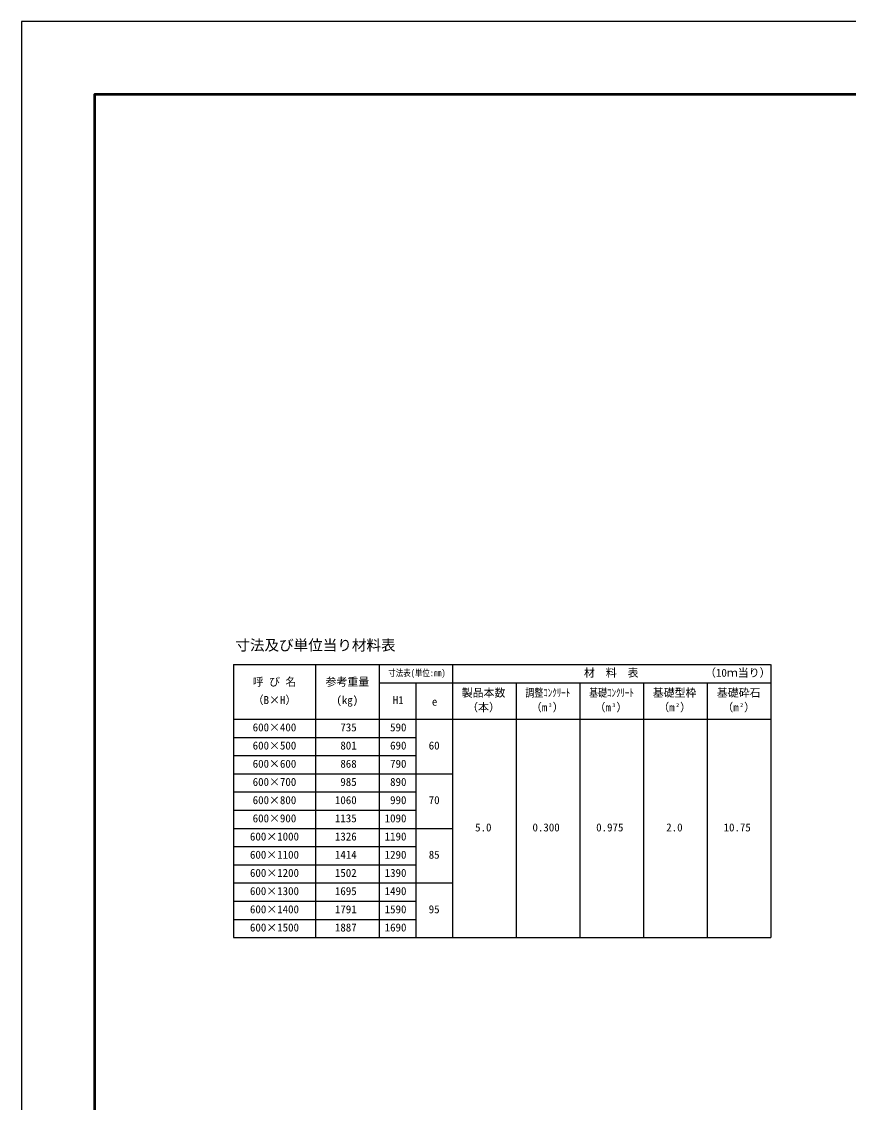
# Model space of a CAD drawing. Units: millimetres, scale not verified. Extents: x -16800 to 16800, y -5940 to 5940.
# Drawn here: x -16800 to -12258, y 0 to 5940 of the extents above; entities that cross this region are included whole.
import ezdxf
from ezdxf.enums import TextEntityAlignment as Align

# ---------------------------------------------------------------- set-up
doc = ezdxf.new("R2010")
doc.units = ezdxf.units.MM
doc.header["$LTSCALE"] = 20
for name, color, linetype, lineweight in [('0-1_Defpoints', 5, 'Continuous', 25), ('0-3_HYO', 3, 'Continuous', 25), ('0-4_HYO2', 4, 'Continuous', 25), ('0-6_TXT', 7, 'Continuous', 25), ('0-7_WAKU', 3, 'Continuous', 25)]:
    doc.layers.add(name, color=color, linetype=linetype, lineweight=lineweight)
doc.styles.add('ＭＳ ゴシック', font='')
doc.styles.get('ＭＳ ゴシック').set_extended_font_data('MS Gothic')

msp = doc.modelspace()

# ---------------------------------------------------------------- linework, layer by layer
at = {"layer": '0-1_Defpoints'}
msp.add_lwpolyline([(-16800, -5940), (0, -5940), (0, 5940), (-16800, 5940)], close=True, dxfattribs=at)
at = {"layer": '0-3_HYO'}
for p, q in [((-15635.51, 2406.03), (-15635.51, 906.02)), ((-15635.51, 2406.02), (-12685.51, 2406.02)), ((-15185.51, 2406.03), (-15185.51, 906.02)), ((-14835.51, 2406.03), (-14835.51, 906.02)), ((-14433.46, 2406.03), (-14433.46, 906.02)), ((-12683.46, 2406.03), (-12683.46, 906.02)), ((-14835.51, 2306.03), (-12685.51, 2306.03)), ((-14633.46, 2306.03), (-14633.46, 906.02)), ((-14083.46, 2306.03), (-14083.46, 906.02)), ((-13733.46, 2306.03), (-13733.46, 906.02)), ((-13383.46, 2306.03), (-13383.46, 906.02)), ((-13033.46, 2306.03), (-13033.46, 906.02)), ((-15635.51, 2106.03), (-12683.46, 2106.03)), ((-15635.51, 906.02), (-12683.46, 906.02))]:
    msp.add_line(p, q, dxfattribs=at)
at = {"layer": '0-4_HYO2'}
for p, q in [((-15635.51, 2006.03), (-14633.46, 2006.03)), ((-15635.51, 1906.03), (-14633.46, 1906.03)), ((-15635.51, 1806.03), (-14433.46, 1806.03)), ((-15635.51, 1706.03), (-14633.46, 1706.03)), ((-15635.51, 1606.03), (-14633.46, 1606.03)), ((-15635.51, 1506.03), (-14433.46, 1506.03)), ((-15635.51, 1406.03), (-14633.46, 1406.03)), ((-15635.51, 1306.03), (-14633.46, 1306.03)), ((-15635.51, 1206.03), (-14433.46, 1206.03)), ((-15635.51, 1106.03), (-14633.46, 1106.03)), ((-15635.51, 1006.03), (-14633.46, 1006.03))]:
    msp.add_line(p, q, dxfattribs=at)
at = {"layer": '0-7_WAKU', "lineweight": 50}
msp.add_lwpolyline([(-16400, -5540), (-400, -5540), (-400, 5540), (-16400, 5540)], close=True, dxfattribs=at)

# ---------------------------------------------------------------- texts
at = {"layer": '0-6_TXT', "style": 'ＭＳ ゴシック'}
for s, height, p in [('寸法及び単位当り材料表', 58.65, (-15625.51, 2466.03)), ('材  料  表', 43.99, (-13710.51, 2326.03)), ('（', 43.99, (-13045.51, 2326.03)), ('1', 43.99, (-12985.51, 2326.03)), ('0', 43.99, (-12955.51, 2326.03)), ('当', 43.99, (-12865.51, 2326.03)), ('り', 43.99, (-12805.51, 2326.03)), ('）', 43.99, (-12745.51, 2326.03)), ('呼 び 名', 43.99, (-15530.51, 2276.03)), ('参考重量', 43.99, (-15130.51, 2276.03)), ('ｍ', 43.99, (-12925.51, 2326.03)), ('製品本数', 43.99, (-14382.3, 2216.03)), ('基礎型枠', 43.99, (-13332.3, 2216.03)), ('基礎砕石', 43.99, (-12980.51, 2216.03)), ('（B×H）', 43.99, (-15530.51, 2176.03)), ('(kg)', 43.99, (-15070.51, 2176.03)), ('H1', 43.99, (-14761.02, 2175.72)), ('e', 43.99, (-14546.02, 2166.89)), ('（本）', 43.99, (-14352.3, 2136.03)), ('（m ）', 43.99, (-14002.3, 2136.03)), ('（m ）', 43.99, (-13652.3, 2136.03)), ('（m ）', 43.99, (-13302.3, 2136.03)), ('（m ）', 43.99, (-12950.51, 2136.03)), ('3', 21.99, (-13904.82, 2166.03)), ('3', 21.99, (-13554.82, 2166.03)), ('2', 21.99, (-13204.82, 2166.03)), ('2', 21.99, (-12853.03, 2166.03)), ('600×400', 43.99, (-15530.51, 2026.03)), (' 735', 43.99, (-15078.84, 2026.03)), (' 590', 43.99, (-14805.51, 2026.02)), ('600×500', 43.99, (-15530.51, 1926.03)), (' 801', 43.99, (-15078.84, 1926.03)), (' 690', 43.99, (-14805.51, 1926.02)), ('60', 43.99, (-14563.46, 1926.03)), ('600×600', 43.99, (-15530.51, 1826.03)), (' 868', 43.99, (-15078.84, 1826.03)), (' 790', 43.99, (-14805.51, 1826.02)), ('600×700', 43.99, (-15530.51, 1726.03)), (' 985', 43.99, (-15078.84, 1726.03)), (' 890', 43.99, (-14805.51, 1726.02)), ('600×800', 43.99, (-15530.51, 1626.03)), ('1060', 43.99, (-15078.84, 1626.03)), (' 990', 43.99, (-14805.51, 1626.02)), ('70', 43.99, (-14563.46, 1626.03)), ('600×900', 43.99, (-15530.51, 1526.03)), ('1135', 43.99, (-15078.84, 1526.03)), ('1090', 43.99, (-14805.51, 1526.02)), ('5.0', 43.99, (-14308.46, 1476.03)), ('0.300', 43.99, (-13993.46, 1476.03)), ('0.975', 43.99, (-13643.46, 1476.03)), ('2.0', 43.99, (-13258.46, 1476.03)), ('10.75', 43.99, (-12943.46, 1476.03)), ('600×1000', 43.99, (-15545.51, 1426.03)), ('1326', 43.99, (-15078.84, 1426.03)), ('1190', 43.99, (-14805.51, 1426.02)), ('600×1100', 43.99, (-15545.51, 1326.03)), ('1414', 43.99, (-15078.84, 1326.03)), ('1290', 43.99, (-14805.51, 1326.02)), ('85', 43.99, (-14563.46, 1326.03)), ('600×1200', 43.99, (-15545.51, 1226.03)), ('1502', 43.99, (-15078.84, 1226.03)), ('1390', 43.99, (-14805.51, 1226.02)), ('600×1300', 43.99, (-15545.51, 1126.03)), ('1695', 43.99, (-15078.84, 1126.03)), ('1490', 43.99, (-14805.51, 1126.02)), ('600×1400', 43.99, (-15545.51, 1026.03)), ('1791', 43.99, (-15078.84, 1026.03)), ('1590', 43.99, (-14805.51, 1026.02)), ('95', 43.99, (-14563.46, 1026.03)), ('600×1500', 43.99, (-15545.51, 926.02)), ('1887', 43.99, (-15078.84, 926.03)), ('1690', 43.99, (-14805.51, 926.02))]:
    msp.add_text(s, height=height, dxfattribs=at).set_placement(p, align=Align.BOTTOM_LEFT)
at = {"layer": '0-6_TXT', "style": 'ＭＳ ゴシック', "width": 0.8}
for s, height, p in [('寸法表(単位:㎜)', 36.66, (-14785.51, 2331.03)), ('調整ｺﾝｸﾘｰﾄ', 43.99, (-14032.3, 2216.03)), ('基礎ｺﾝｸﾘｰﾄ', 43.99, (-13682.3, 2216.03))]:
    msp.add_text(s, height=height, dxfattribs=at).set_placement(p, align=Align.BOTTOM_LEFT)

doc.saveas('drawing.dxf')
